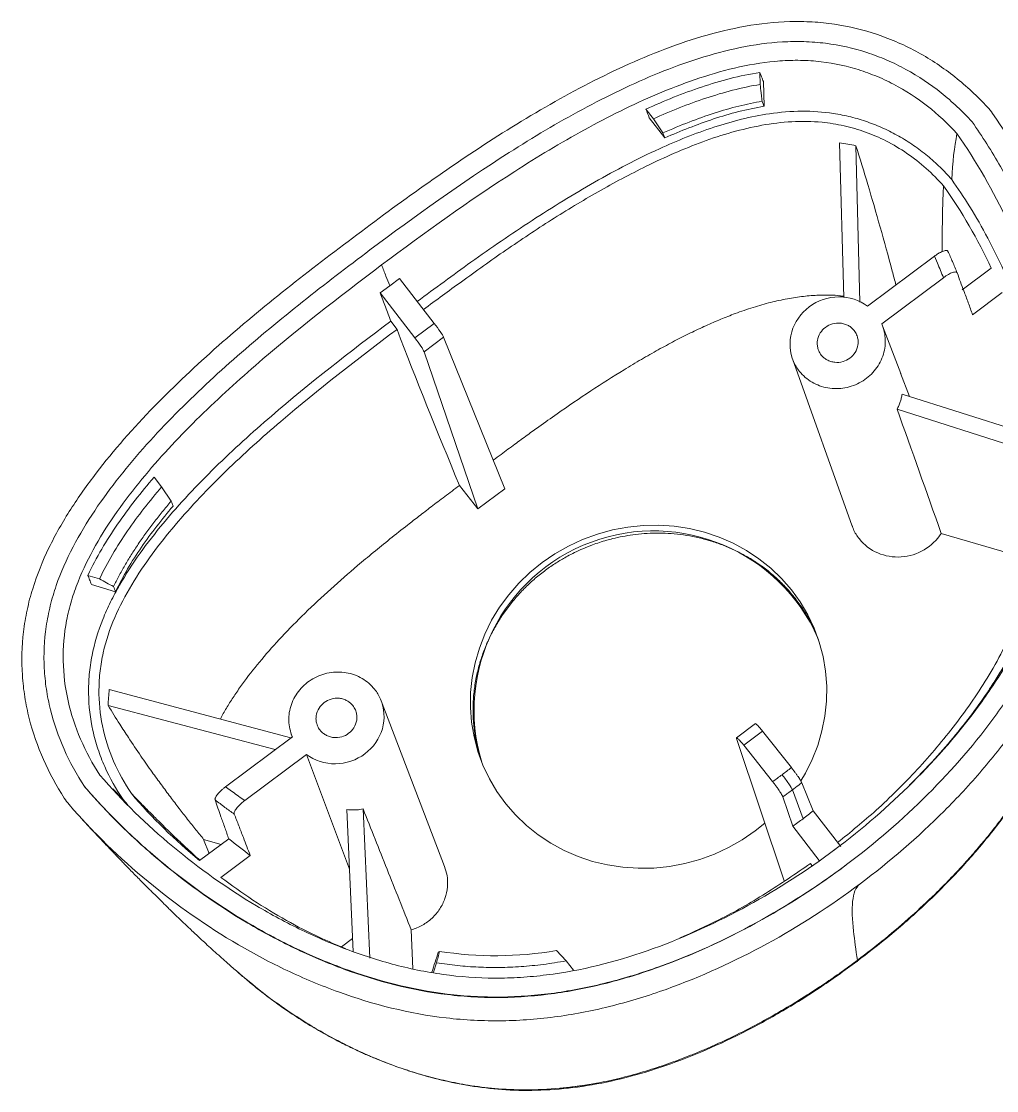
# Model space of a CAD drawing. Header units: inches. Extents: x 1631 to 3663, y 1126 to 1454.
# Drawn here: x 3323.87 to 3357.06, y 1217.36 to 1253.77 of the extents above; entities that cross this region are included whole.
import ezdxf

# ---------------------------------------------------------------- set-up
doc = ezdxf.new("R2010")
doc.units = ezdxf.units.IN
doc.header["$LTSCALE"] = 15

msp = doc.modelspace()

# ---------------------------------------------------------------- linework, layer by layer
at = {"color": 7, "linetype": 'Continuous', "lineweight": 15}
for p, q in [((3348.999, 1252.026), (3349.011, 1251.619)), ((3345.124, 1250.78), (3345.38, 1250.449)), ((3345.768, 1249.797), (3345.238, 1250.481)), ((3345.703, 1249.967), (3345.38, 1250.449)), ((3351.855, 1244.361), (3351.714, 1249.631)), ((3352.273, 1249.534), (3352.406, 1244.206)), ((3352.67, 1244.07), (3354.942, 1245.77)), ((3355.045, 1245.535), (3354.942, 1245.77)), ((3355.886, 1244.622), (3356.878, 1245.365)), ((3336.733, 1245.01), (3336.405, 1244.766)), ((3336.733, 1245.01), (3337.918, 1243.484)), ((3355.248, 1245.038), (3353.149, 1243.467)), ((3336.405, 1244.766), (3336.078, 1244.521)), ((3337.261, 1242.992), (3336.078, 1244.521)), ((3357.246, 1244.531), (3356.244, 1243.78)), ((3336.439, 1243.557), (3336.653, 1243.281)), ((3337.918, 1243.484), (3337.261, 1242.992)), ((3353.798, 1241.773), (3353.174, 1243.406)), ((3337.572, 1242.516), (3338.237, 1243.014)), ((3338.237, 1243.014), (3340.323, 1237.857)), ((3339.407, 1237.171), (3337.572, 1242.516)), ((3350.114, 1242.275), (3352.143, 1236.586)), ((3354.092, 1240.999), (3353.789, 1241.792)), ((3353.843, 1241.078), (3358.537, 1239.588)), ((3358.591, 1238.993), (3353.673, 1240.563)), ((3328.383, 1238.247), (3328.64, 1237.916)), ((3328.64, 1237.916), (3328.962, 1237.434)), ((3338.776, 1237.966), (3339.407, 1237.171)), ((3339.407, 1237.171), (3340.323, 1237.857)), ((3355.174, 1236.336), (3357.951, 1235.524)), ((3326.132, 1234.906), (3326.528, 1234.787)), ((3333.041, 1229.374), (3326.859, 1231.023)), ((3326.821, 1230.479), (3332.506, 1228.973)), ((3338.272, 1224.992), (3336.114, 1230.634)), ((3348.852, 1229.857), (3348.205, 1229.373)), ((3330.82, 1227.711), (3333.091, 1229.411)), ((3333.054, 1229.504), (3333.088, 1229.409)), ((3348.208, 1229.348), (3349.832, 1224.502)), ((3348.456, 1229.12), (3349.094, 1229.597)), ((3349.094, 1229.597), (3350.074, 1228.361)), ((3349.436, 1227.884), (3348.456, 1229.12)), ((3333.569, 1228.808), (3331.47, 1227.237)), ((3333.569, 1228.808), (3335.036, 1224.904)), ((3350.427, 1227.847), (3350.812, 1226.887)), ((3326.981, 1227.636), (3327.326, 1227.274)), ((3330.82, 1227.711), (3331.055, 1227.535)), ((3350.108, 1227.602), (3350.47, 1226.621)), ((3326.466, 1227.21), (3326.535, 1227.135)), ((3327.489, 1227.094), (3327.326, 1227.274)), ((3350.121, 1226.365), (3349.783, 1227.364)), ((3335.161, 1222.087), (3334.945, 1226.93)), ((3335.497, 1226.955), (3335.731, 1221.878)), ((3350.813, 1226.884), (3350.812, 1226.887)), ((3350.813, 1226.884), (3351.754, 1225.673)), ((3351.022, 1225.201), (3350.121, 1226.365)), ((3329.935, 1225.194), (3330.927, 1225.936)), ((3330.263, 1225.44), (3330.071, 1225.916)), ((3330.667, 1225.742), (3330.071, 1225.916)), ((3331.657, 1225.374), (3330.655, 1224.623)), ((3351.602, 1225.61), (3351.532, 1225.555)), ((3350.721, 1225.094), (3350.772, 1225.028)), ((3351.94, 1225.048), (3351.929, 1225.04)), ((3337.186, 1221.508), (3337.138, 1222.833)), ((3334.759, 1222.26), (3335.14, 1222.545)), ((3342.085, 1222.13), (3342.406, 1221.782)), ((3338, 1221.714), (3337.899, 1221.392)), ((3342.655, 1221.461), (3342.406, 1221.782))]:
    msp.add_line(p, q, dxfattribs=at)
at = {"color": 8, "linetype": 'Continuous', "lineweight": 15}
msp.add_line((3351.929, 1225.04), (3351.926, 1225.038), dxfattribs=at)
at = {"color": 7, "linetype": 'Continuous', "lineweight": 15, "flags": 128}
for points in [[(3349.121, 1251.72), (3349.134, 1251.297), (3349.147, 1250.875)], [(3341.588, 1235.342), (3342.026, 1235.642), (3342.488, 1235.905), (3342.97, 1236.128), (3343.47, 1236.311), (3343.983, 1236.452), (3344.505, 1236.55), (3345.033, 1236.604), (3345.562, 1236.613), (3346.088, 1236.578), (3346.608, 1236.498), (3347.117, 1236.375), (3347.612, 1236.21), (3348.088, 1236.003), (3348.543, 1235.756), (3348.972, 1235.472), (3349.373, 1235.151), (3349.742, 1234.797), (3350.076, 1234.413), (3350.374, 1234.001), (3350.632, 1233.564), (3350.849, 1233.106), (3351.023, 1232.631), (3351.153, 1232.141), (3351.237, 1231.641), (3351.276, 1231.134), (3351.269, 1230.624), (3351.216, 1230.116), (3351.116, 1229.612), (3350.972, 1229.118), (3350.785, 1228.636), (3350.554, 1228.17), (3350.401, 1227.906)], [(3349.172, 1226.471), (3348.839, 1226.203), (3348.401, 1225.903), (3347.939, 1225.641), (3347.457, 1225.417), (3346.957, 1225.234), (3346.444, 1225.093), (3345.922, 1224.995), (3345.394, 1224.942), (3344.865, 1224.932), (3344.339, 1224.967), (3343.819, 1225.047), (3343.31, 1225.17), (3342.815, 1225.335), (3342.339, 1225.542), (3341.884, 1225.789), (3341.455, 1226.073), (3341.054, 1226.394), (3340.685, 1226.748), (3340.351, 1227.132), (3340.053, 1227.544), (3339.795, 1227.981), (3339.578, 1228.439), (3339.404, 1228.914), (3339.274, 1229.404), (3339.19, 1229.904), (3339.151, 1230.411), (3339.158, 1230.921), (3339.211, 1231.429), (3339.311, 1231.933), (3339.455, 1232.427), (3339.642, 1232.909), (3339.873, 1233.375), (3340.144, 1233.821), (3340.453, 1234.244), (3340.799, 1234.64), (3341.178, 1235.007), (3341.588, 1235.342), (3341.588, 1235.342)], [(3327.073, 1234.349), (3326.662, 1234.473), (3326.251, 1234.598)]]:
    msp.add_lwpolyline(points, dxfattribs=at)
at = {"color": 8, "linetype": 'Continuous', "lineweight": 15}
msp.add_arc((3345.385, 1230.309), 6.11, 23.7627, 196.792, dxfattribs=at)
at = {"color": 7, "linetype": 'Continuous', "lineweight": 15}
msp.add_arc((3341.577, 1241.617), 18.156, 232.2401, 233.5781, dxfattribs=at)
for centre, major_axis, ratio, start_param, end_param in [((3337.94, 1243.388), (-0.301, 0.399), 0.083043, 3.443228, 4.893597), ((3337.275, 1242.89), (-0.299, 0.401), 0.099656, 3.443699, 4.894067)]:
    msp.add_ellipse(centre, major_axis=major_axis, ratio=ratio, start_param=start_param, end_param=end_param, dxfattribs=at)
for points, knots in [([(3335.287, 1246.504), (3336.901, 1247.712), (3338.536, 1248.89), (3341.098, 1250.504), (3341.969, 1251.017), (3343.747, 1251.958), (3344.655, 1252.388), (3346.064, 1252.936), (3346.541, 1253.102), (3347.516, 1253.39), (3348.012, 1253.512), (3349.009, 1253.689), (3349.512, 1253.745), (3350.275, 1253.765), (3350.532, 1253.761), (3351.039, 1253.732), (3351.793, 1253.654), (3352.525, 1253.478), (3353.242, 1253.236), (3353.48, 1253.143), (3353.944, 1252.938), (3354.17, 1252.826), (3354.83, 1252.463), (3355.247, 1252.185), (3356.037, 1251.56), (3356.408, 1251.215), (3356.75, 1250.845)], [0, 0, 0, 0, 0.25, 0.25, 0.375, 0.375, 0.5, 0.5, 0.5625, 0.5625, 0.625, 0.625, 0.6875, 0.6875, 0.71875, 0.71875, 0.75, 0.8125, 0.8125, 0.84375, 0.84375, 0.875, 0.875, 0.9375, 0.9375, 1, 1, 1, 1]), ([(3335.732, 1245.983), (3337.276, 1247.138), (3338.842, 1248.266), (3341.284, 1249.818), (3342.116, 1250.313), (3343.815, 1251.229), (3344.68, 1251.649), (3346.461, 1252.372), (3347.375, 1252.677), (3348.813, 1252.971), (3349.293, 1253.039), (3350.018, 1253.08), (3350.26, 1253.084), (3350.745, 1253.068), (3350.99, 1253.05), (3351.717, 1252.959), (3352.187, 1252.853), (3352.873, 1252.63), (3353.098, 1252.545), (3353.541, 1252.354), (3353.76, 1252.247), (3354.399, 1251.899), (3354.798, 1251.631), (3355.548, 1251.033), (3355.901, 1250.701), (3356.226, 1250.344)], [0, 0, 0, 0, 0.25, 0.25, 0.375, 0.375, 0.5, 0.5, 0.625, 0.625, 0.6875, 0.6875, 0.71875, 0.71875, 0.75, 0.75, 0.8125, 0.8125, 0.84375, 0.84375, 0.875, 0.875, 0.9375, 0.9375, 1, 1, 1, 1]), ([(3355.71, 1249.945), (3355.085, 1250.626), (3354.372, 1251.194), (3353.347, 1251.732), (3353.134, 1251.831), (3352.705, 1252.006), (3352.488, 1252.083), (3351.827, 1252.28), (3351.374, 1252.368), (3350.676, 1252.431), (3350.441, 1252.441), (3349.975, 1252.438), (3349.743, 1252.426), (3349.051, 1252.361), (3348.594, 1252.281), (3347.685, 1252.068), (3347.237, 1251.935), (3346.361, 1251.636), (3345.931, 1251.469), (3344.661, 1250.93), (3343.839, 1250.519), (3342.225, 1249.632), (3341.434, 1249.154), (3339.101, 1247.658), (3337.605, 1246.579), (3336.128, 1245.473)], [0, 0, 0, 0, 0.125, 0.125, 0.15625, 0.15625, 0.1875, 0.1875, 0.25, 0.25, 0.28125, 0.28125, 0.3125, 0.3125, 0.375, 0.375, 0.4375, 0.4375, 0.5, 0.5, 0.625, 0.625, 0.75, 0.75, 1, 1, 1, 1]), ([(3348.999, 1252.026), (3348.32, 1251.919), (3347.663, 1251.745), (3346.376, 1251.317), (3345.745, 1251.062), (3345.124, 1250.78)], [0, 0, 0, 0, 0.5, 0.5, 1, 1, 1, 1]), ([(3349.121, 1251.72), (3349.1, 1251.771), (3349.08, 1251.823), (3349.059, 1251.874), (3349.039, 1251.925), (3349.019, 1251.976), (3348.999, 1252.026)], [0, 0, 0, 0, 0.000504872, 0.000504872, 0.000504872, 0.001009694, 0.001009694, 0.001009694, 0.001009694]), ([(3349.011, 1251.619), (3348.381, 1251.517), (3347.763, 1251.351), (3346.554, 1250.949), (3345.961, 1250.711), (3345.38, 1250.449)], [0, 0, 0, 0, 0.5, 0.5, 1, 1, 1, 1]), ([(3349.077, 1251.048), (3349.072, 1251.096), (3349.066, 1251.144), (3349.06, 1251.192), (3349.055, 1251.24), (3349.049, 1251.288), (3349.044, 1251.337), (3349.033, 1251.431), (3349.022, 1251.525), (3349.011, 1251.619)], [0, 0, 0, 0, 0.0001676273, 0.0001676273, 0.0001676273, 0.0003352547, 0.0003352547, 0.0003352547, 0.0006626146, 0.0006626146, 0.0006626146, 0.0006626146]), ([(3349.077, 1251.048), (3348.561, 1250.962), (3348.016, 1250.825), (3346.887, 1250.46), (3346.304, 1250.234), (3345.703, 1249.967)], [0, 0, 0, 0, 0.5, 0.5, 1, 1, 1, 1]), ([(3349.147, 1250.875), (3348.561, 1250.78), (3347.987, 1250.628), (3346.861, 1250.257), (3346.31, 1250.038), (3345.768, 1249.797)], [0, 0, 0, 0, 0.5, 0.5, 1, 1, 1, 1]), ([(3349.147, 1250.875), (3349.135, 1250.904), (3349.124, 1250.933), (3349.112, 1250.962), (3349.1, 1250.99), (3349.089, 1251.019), (3349.077, 1251.048)], [0, 0, 0, 0, 0.0002834759, 0.0002834759, 0.0002834759, 0.0005669543, 0.0005669543, 0.0005669543, 0.0005669543]), ([(3355.53, 1248.388), (3355.4, 1248.529), (3355.14, 1248.81), (3354.705, 1249.196), (3354.236, 1249.552), (3353.737, 1249.864), (3353.213, 1250.132), (3352.668, 1250.35), (3352.097, 1250.521), (3351.353, 1250.671), (3350.421, 1250.737), (3349.37, 1250.648), (3348.37, 1250.445), (3347.426, 1250.169), (3346.494, 1249.828), (3345.503, 1249.402), (3344.461, 1248.892), (3343.004, 1248.097), (3341.23, 1246.999), (3339.229, 1245.626), (3337.948, 1244.677), (3337.34, 1244.228)], [0, 0, 0, 0, 0.028146, 0.056462, 0.085351, 0.114457, 0.142611, 0.171355, 0.2001, 0.229465, 0.281677, 0.335204, 0.382222, 0.429624, 0.477841, 0.526221, 0.586368, 0.646523, 0.76758, 0.889869, 1, 1, 1, 1]), ([(3355.252, 1248.172), (3355.061, 1248.373), (3354.679, 1248.774), (3354.018, 1249.285), (3353.324, 1249.702), (3352.601, 1250.011), (3351.871, 1250.223), (3351.031, 1250.36), (3350.088, 1250.374), (3349.06, 1250.245), (3348.047, 1250.003), (3347.051, 1249.676), (3346.081, 1249.282), (3344.887, 1248.724), (3343.487, 1247.978), (3341.898, 1247.016), (3340.353, 1245.986), (3338.908, 1244.959), (3337.982, 1244.272), (3337.553, 1243.954)], [0, 0, 0, 0, 0.041832, 0.083806, 0.125591, 0.163429, 0.201416, 0.239256, 0.290351, 0.341511, 0.393421, 0.44549, 0.497672, 0.549738, 0.642149, 0.734657, 0.827321, 0.920049, 1, 1, 1, 1]), ([(3356.919, 1250.635), (3357.635, 1249.605), (3358.246, 1248.527), (3359.293, 1246.293), (3359.728, 1245.136), (3360.233, 1243.335), (3360.376, 1242.727), (3360.602, 1241.51), (3360.772, 1240.285), (3360.817, 1239.046), (3360.794, 1238.111), (3360.778, 1237.797), (3360.724, 1237.174), (3360.687, 1236.865), (3360.546, 1235.945), (3360.411, 1235.341), (3360.061, 1234.149), (3359.847, 1233.561), (3359.088, 1231.831), (3358.451, 1230.76), (3357.357, 1229.241), (3356.969, 1228.749), (3356.15, 1227.792), (3355.72, 1227.328), (3354.384, 1225.991), (3353.431, 1225.166), (3352.416, 1224.406)], [0, 0, 0, 0, 0.125, 0.125, 0.25, 0.25, 0.3125, 0.3125, 0.375, 0.4375, 0.4375, 0.46875, 0.46875, 0.5, 0.5, 0.5625, 0.5625, 0.625, 0.625, 0.75, 0.75, 0.8125, 0.8125, 0.875, 0.875, 1, 1, 1, 1]), ([(3356.226, 1250.344), (3356.573, 1249.849), (3356.895, 1249.341), (3357.496, 1248.298), (3357.775, 1247.764), (3358.545, 1246.132), (3358.968, 1245.017), (3359.458, 1243.3), (3359.597, 1242.72), (3359.823, 1241.544), (3359.909, 1240.945), (3360.074, 1239.154), (3360.062, 1237.962), (3359.841, 1236.473), (3359.786, 1236.174), (3359.656, 1235.584), (3359.581, 1235.293), (3359.328, 1234.429), (3359.122, 1233.867), (3358.639, 1232.77), (3358.363, 1232.234), (3357.75, 1231.185), (3357.416, 1230.678), (3356.355, 1229.212), (3355.567, 1228.302), (3353.857, 1226.592), (3352.931, 1225.79), (3351.953, 1225.057)], [0, 0, 0, 0, 0.0625, 0.0625, 0.125, 0.125, 0.25, 0.25, 0.3125, 0.3125, 0.375, 0.375, 0.5, 0.5, 0.53125, 0.53125, 0.5625, 0.5625, 0.625, 0.625, 0.6875, 0.6875, 0.75, 0.75, 0.875, 0.875, 1, 1, 1, 1]), ([(3345.703, 1249.967), (3345.71, 1249.949), (3345.716, 1249.931), (3345.723, 1249.914), (3345.731, 1249.894), (3345.738, 1249.875), (3345.746, 1249.856), (3345.753, 1249.836), (3345.761, 1249.817), (3345.768, 1249.797)], [0, 0, 0, 0, 0.0001771035, 0.0001771035, 0.0001771035, 0.0003723858, 0.0003723858, 0.0003723858, 0.0005676685, 0.0005676685, 0.0005676685, 0.0005676685]), ([(3351.554, 1225.571), (3352.499, 1226.278), (3353.382, 1227.044), (3355.031, 1228.686), (3355.797, 1229.562), (3356.833, 1230.983), (3357.158, 1231.473), (3357.749, 1232.475), (3358.017, 1232.99), (3358.489, 1234.049), (3358.692, 1234.594), (3359.024, 1235.718), (3359.149, 1236.284), (3359.32, 1237.422), (3359.365, 1237.995), (3359.387, 1239.148), (3359.363, 1239.73), (3359.202, 1241.463), (3358.98, 1242.589), (3358.508, 1244.246), (3358.327, 1244.792), (3357.919, 1245.874), (3357.691, 1246.41), (3356.95, 1247.982), (3356.377, 1248.989), (3355.71, 1249.945)], [0, 0, 0, 0, 0.125, 0.125, 0.25, 0.25, 0.3125, 0.3125, 0.375, 0.375, 0.4375, 0.4375, 0.5, 0.5, 0.5625, 0.5625, 0.625, 0.625, 0.75, 0.75, 0.8125, 0.8125, 0.875, 0.875, 1, 1, 1, 1]), ([(3353.633, 1244.79), (3353.591, 1244.949), (3353.411, 1245.632), (3353.093, 1246.774), (3352.681, 1248.21), (3352.407, 1249.097), (3352.273, 1249.534)], [0, 0, 0, 0, 0.091561, 0.393565, 0.70171, 1, 1, 1, 1]), ([(3358.953, 1237.283), (3358.965, 1237.594), (3358.993, 1238.289), (3358.917, 1239.489), (3358.726, 1240.875), (3358.382, 1242.371), (3357.91, 1243.85), (3357.361, 1245.194), (3356.768, 1246.395), (3356.181, 1247.431), (3355.74, 1248.079), (3355.53, 1248.388)], [0, 0, 0, 0, 0.078877, 0.176506, 0.304708, 0.433872, 0.565763, 0.698482, 0.801735, 0.905378, 1, 1, 1, 1]), ([(3355.252, 1248.172), (3355.25, 1248.123), (3355.243, 1248.007), (3355.234, 1247.804), (3355.225, 1247.544), (3355.217, 1247.225), (3355.212, 1246.884), (3355.21, 1246.556), (3355.21, 1246.275), (3355.21, 1246.071), (3355.21, 1245.96), (3355.21, 1245.929)], [0, 0, 0, 0, 0.07131, 0.167063, 0.287249, 0.431856, 0.600859, 0.740252, 0.859974, 0.961145, 1, 1, 1, 1]), ([(3325.328, 1227.321), (3324.785, 1228.166), (3324.38, 1229.067), (3324.074, 1230.273), (3324.023, 1230.52), (3323.945, 1231.012), (3323.917, 1231.259), (3323.867, 1231.998), (3323.88, 1232.491), (3323.969, 1233.232), (3324.01, 1233.48), (3324.115, 1233.971), (3324.178, 1234.213), (3324.398, 1234.928), (3324.586, 1235.391), (3325.026, 1236.294), (3325.277, 1236.733), (3325.815, 1237.577), (3326.104, 1237.984), (3327.014, 1239.175), (3327.681, 1239.926), (3329.086, 1241.373), (3329.82, 1242.061), (3332.082, 1244.057), (3333.672, 1245.295), (3335.287, 1246.504)], [0, 0, 0, 0, 0.125, 0.125, 0.15625, 0.15625, 0.1875, 0.1875, 0.25, 0.25, 0.28125, 0.28125, 0.3125, 0.3125, 0.375, 0.375, 0.4375, 0.4375, 0.5, 0.5, 0.625, 0.625, 0.75, 0.75, 1, 1, 1, 1]), ([(3335.732, 1245.983), (3334.188, 1244.827), (3332.666, 1243.643), (3330.496, 1241.741), (3329.789, 1241.084), (3328.439, 1239.718), (3327.797, 1239.009), (3326.616, 1237.514), (3326.073, 1236.729), (3325.403, 1235.445), (3325.208, 1235.008), (3324.976, 1234.332), (3324.908, 1234.104), (3324.794, 1233.64), (3324.748, 1233.403), (3324.644, 1232.69), (3324.622, 1232.216), (3324.659, 1231.508), (3324.682, 1231.272), (3324.752, 1230.801), (3324.799, 1230.565), (3324.971, 1229.868), (3325.128, 1229.419), (3325.515, 1228.549), (3325.747, 1228.126), (3326.011, 1227.723)], [0, 0, 0, 0, 0.25, 0.25, 0.375, 0.375, 0.5, 0.5, 0.625, 0.625, 0.6875, 0.6875, 0.71875, 0.71875, 0.75, 0.75, 0.8125, 0.8125, 0.84375, 0.84375, 0.875, 0.875, 0.9375, 0.9375, 1, 1, 1, 1]), ([(3354.942, 1245.77), (3354.96, 1245.784), (3354.997, 1245.811), (3355.053, 1245.848), (3355.116, 1245.886), (3355.184, 1245.921), (3355.252, 1245.95), (3355.31, 1245.966), (3355.356, 1245.969), (3355.389, 1245.961), (3355.399, 1245.945), (3355.403, 1245.937)], [0, 0, 0, 0, 0.0872914, 0.1742589, 0.2624289, 0.3866634, 0.5121325, 0.6340658, 0.7607618, 0.8795136, 1, 1, 1, 1]), ([(3336.128, 1245.473), (3334.657, 1244.372), (3333.209, 1243.248), (3331.141, 1241.454), (3330.469, 1240.838), (3329.174, 1239.554), (3328.552, 1238.887), (3327.678, 1237.823), (3327.395, 1237.457), (3326.863, 1236.702), (3326.615, 1236.317), (3326.165, 1235.523), (3325.964, 1235.115), (3325.712, 1234.479), (3325.637, 1234.263), (3325.506, 1233.822), (3325.45, 1233.595), (3325.321, 1232.915), (3325.283, 1232.459), (3325.3, 1231.544), (3325.357, 1231.08), (3325.557, 1230.186), (3325.701, 1229.751), (3326.066, 1228.904), (3326.287, 1228.495), (3326.539, 1228.106)], [0, 0, 0, 0, 0.25, 0.25, 0.375, 0.375, 0.5, 0.5, 0.5625, 0.5625, 0.625, 0.625, 0.6875, 0.6875, 0.71875, 0.71875, 0.75, 0.75, 0.8125, 0.8125, 0.875, 0.875, 0.9375, 0.9375, 1, 1, 1, 1]), ([(3336.405, 1244.766), (3336.361, 1244.876), (3336.267, 1245.115), (3336.176, 1245.348), (3336.128, 1245.473)], [0.7096615, 0.7096615, 0.7096615, 0.7096615, 0.75, 0.79794062, 0.79794062, 0.79794062, 0.79794062]), ([(3355.718, 1245.201), (3355.715, 1245.207), (3355.709, 1245.218), (3355.692, 1245.229), (3355.665, 1245.235), (3355.623, 1245.234), (3355.564, 1245.218), (3355.495, 1245.191), (3355.417, 1245.151), (3355.334, 1245.1), (3355.277, 1245.059), (3355.248, 1245.038)], [0, 0, 0, 0, 0.0783838, 0.1565344, 0.2358024, 0.3592885, 0.4846496, 0.6077361, 0.7344928, 0.866278, 1, 1, 1, 1]), ([(3356.244, 1243.78), (3356.219, 1243.848), (3356.168, 1243.983), (3356.071, 1244.256), (3355.954, 1244.557), (3355.829, 1244.895), (3355.755, 1245.099), (3355.718, 1245.201)], [0, 0, 0, 0, 0.142867, 0.285734, 0.571438, 0.785714, 1, 1, 1, 1]), ([(3336.439, 1243.557), (3336.378, 1243.72), (3336.316, 1243.881), (3336.256, 1244.042), (3336.196, 1244.203), (3336.137, 1244.362), (3336.078, 1244.521)], [0, 0, 0, 0, 0.001517109, 0.001517109, 0.001517109, 0.003034264, 0.003034264, 0.003034264, 0.003034264]), ([(3339.93, 1238.829), (3340.018, 1238.894), (3340.261, 1239.075), (3340.646, 1239.36), (3341.075, 1239.673), (3341.554, 1240.019), (3342.27, 1240.526), (3343.23, 1241.181), (3344.191, 1241.795), (3344.961, 1242.256), (3345.534, 1242.583), (3346.091, 1242.883), (3346.631, 1243.157), (3347.155, 1243.403), (3347.661, 1243.624), (3348.197, 1243.835), (3348.762, 1244.031), (3349.355, 1244.201), (3349.926, 1244.327), (3350.475, 1244.411), (3351.081, 1244.452), (3351.542, 1244.457), (3351.819, 1244.413), (3351.854, 1244.407)], [0, 0, 0, 0, 0.0246528, 0.06776, 0.1072309, 0.1434013, 0.1999564, 0.3033644, 0.4033393, 0.4545438, 0.503647, 0.5506764, 0.5956633, 0.6386438, 0.6796589, 0.7187559, 0.7670436, 0.8127989, 0.8561905, 0.8974156, 0.9367045, 0.9920525, 1, 1, 1, 1]), ([(3350.15, 1242.183), (3350.014, 1242.497), (3349.991, 1242.858), (3350.181, 1243.527), (3350.394, 1243.832), (3350.967, 1244.261), (3351.325, 1244.383), (3352.039, 1244.391), (3352.393, 1244.278), (3352.67, 1244.07)], [0, 0, 0, 0, 0.25, 0.25, 0.5, 0.5, 0.75, 0.75, 1, 1, 1, 1]), ([(3327.326, 1227.274), (3327.084, 1227.633), (3326.875, 1228.008), (3326.617, 1228.594), (3326.54, 1228.793), (3326.406, 1229.201), (3326.348, 1229.41), (3326.208, 1230.04), (3326.16, 1230.463), (3326.152, 1231.103), (3326.16, 1231.317), (3326.199, 1231.747), (3326.23, 1231.962), (3326.354, 1232.595), (3326.479, 1233.005), (3326.719, 1233.607), (3326.809, 1233.806), (3326.999, 1234.194), (3327.101, 1234.385), (3327.636, 1235.319), (3328.145, 1236.014), (3328.976, 1237.014), (3329.265, 1237.34), (3329.855, 1237.973), (3330.157, 1238.282), (3331.082, 1239.189), (3331.721, 1239.768), (3333.684, 1241.457), (3335.053, 1242.516), (3336.439, 1243.557)], [0, 0, 0, 0, 0.0625, 0.0625, 0.09375, 0.09375, 0.125, 0.125, 0.1875, 0.1875, 0.21875, 0.21875, 0.25, 0.25, 0.3125, 0.3125, 0.34375, 0.34375, 0.375, 0.375, 0.5, 0.5, 0.5625, 0.5625, 0.625, 0.625, 0.75, 0.75, 1, 1, 1, 1]), ([(3353.149, 1243.467), (3353.224, 1243.295), (3353.265, 1243.109), (3353.277, 1242.734), (3353.247, 1242.544), (3353.119, 1242.184), (3353.022, 1242.014), (3352.772, 1241.717), (3352.62, 1241.59), (3352.28, 1241.393), (3352.092, 1241.325), (3351.706, 1241.255), (3351.507, 1241.254), (3351.125, 1241.319), (3350.941, 1241.386), (3350.612, 1241.578), (3350.466, 1241.704), (3350.349, 1241.851)], [0, 0, 0, 0, 0.125, 0.125, 0.25, 0.25, 0.375, 0.375, 0.5, 0.5, 0.625, 0.625, 0.75, 0.75, 0.875, 0.875, 1, 1, 1, 1]), ([(3351.092, 1242.407), (3351.075, 1242.43), (3351.042, 1242.475), (3351.004, 1242.55), (3350.97, 1242.645), (3350.95, 1242.763), (3350.958, 1242.946), (3351.038, 1243.162), (3351.224, 1243.362), (3351.47, 1243.485), (3351.705, 1243.505), (3351.889, 1243.467), (3352.014, 1243.412), (3352.124, 1243.337), (3352.18, 1243.274), (3352.208, 1243.243)], [0, 0, 0, 0, 0.040182, 0.080097, 0.120386, 0.185416, 0.25069, 0.380302, 0.500047, 0.619793, 0.749404, 0.814434, 0.879709, 0.939795, 1, 1, 1, 1]), ([(3336.653, 1243.281), (3335.304, 1242.268), (3333.971, 1241.239), (3332.057, 1239.6), (3331.433, 1239.038), (3330.228, 1237.868), (3329.645, 1237.258), (3328.554, 1235.97), (3328.05, 1235.3), (3327.407, 1234.224), (3327.211, 1233.854), (3326.878, 1233.078), (3326.744, 1232.677), (3326.607, 1232.066), (3326.572, 1231.86), (3326.523, 1231.443), (3326.51, 1231.231), (3326.504, 1230.602), (3326.544, 1230.188), (3326.713, 1229.371), (3326.842, 1228.966), (3327.174, 1228.197), (3327.376, 1227.83), (3327.612, 1227.479)], [0, 0, 0, 0, 0.25, 0.25, 0.375, 0.375, 0.5, 0.5, 0.625, 0.625, 0.6875, 0.6875, 0.75, 0.75, 0.78125, 0.78125, 0.8125, 0.8125, 0.875, 0.875, 0.9375, 0.9375, 1, 1, 1, 1]), ([(3352.208, 1243.243), (3352.224, 1243.22), (3352.257, 1243.175), (3352.295, 1243.1), (3352.329, 1243.005), (3352.35, 1242.887), (3352.341, 1242.704), (3352.261, 1242.488), (3352.076, 1242.288), (3351.829, 1242.165), (3351.594, 1242.145), (3351.41, 1242.183), (3351.285, 1242.238), (3351.176, 1242.312), (3351.12, 1242.376), (3351.092, 1242.407)], [0, 0, 0, 0, 0.040182, 0.080097, 0.120386, 0.185416, 0.25069, 0.380302, 0.500047, 0.619793, 0.749404, 0.814434, 0.879709, 0.939795, 1, 1, 1, 1]), ([(3353.673, 1240.563), (3353.693, 1240.602), (3353.733, 1240.682), (3353.78, 1240.809), (3353.819, 1240.941), (3353.835, 1241.032), (3353.843, 1241.078)], [0, 0, 0, 0, 0.242529, 0.490028, 0.742514, 1, 1, 1, 1]), ([(3326.132, 1234.906), (3326.417, 1235.521), (3326.762, 1236.097), (3327.524, 1237.203), (3327.942, 1237.733), (3328.383, 1238.247)], [0, 0, 0, 0, 0.5, 0.5, 1, 1, 1, 1]), ([(3326.528, 1234.787), (3326.796, 1235.357), (3327.121, 1235.897), (3327.838, 1236.937), (3328.229, 1237.435), (3328.64, 1237.916)], [0, 0, 0, 0, 0.5, 0.5, 1, 1, 1, 1]), ([(3330.641, 1230.015), (3330.673, 1230.077), (3330.771, 1230.264), (3330.957, 1230.57), (3331.197, 1230.939), (3331.552, 1231.438), (3332.056, 1232.072), (3332.743, 1232.84), (3333.528, 1233.637), (3334.392, 1234.445), (3335.176, 1235.129), (3335.852, 1235.693), (3336.419, 1236.153), (3336.938, 1236.563), (3337.407, 1236.927), (3337.828, 1237.25), (3338.288, 1237.599), (3338.609, 1237.84), (3338.776, 1237.966)], [0, 0, 0, 0, 0.018686, 0.05597, 0.094717, 0.134993, 0.217635, 0.307611, 0.405193, 0.510591, 0.616767, 0.677033, 0.740516, 0.807228, 0.849487, 0.895373, 0.945544, 1, 1, 1, 1]), ([(3328.962, 1237.434), (3328.862, 1237.313), (3328.663, 1237.074), (3328.377, 1236.71), (3328.104, 1236.344), (3327.847, 1235.977), (3327.607, 1235.611), (3327.386, 1235.247), (3327.184, 1234.886), (3327.064, 1234.643), (3327.005, 1234.523)], [0, 0, 0, 0, 0.133317, 0.264988, 0.394676, 0.522045, 0.64673, 0.768258, 0.88613, 1, 1, 1, 1]), ([(3327.073, 1234.349), (3327.322, 1234.879), (3327.624, 1235.382), (3328.286, 1236.351), (3328.648, 1236.815), (3329.028, 1237.264)], [0, 0, 0, 0, 0.5, 0.5, 1, 1, 1, 1]), ([(3328.962, 1237.434), (3328.969, 1237.416), (3328.976, 1237.398), (3328.983, 1237.381), (3328.99, 1237.362), (3328.998, 1237.342), (3329.005, 1237.323), (3329.013, 1237.303), (3329.02, 1237.284), (3329.028, 1237.264)], [0, 0, 0, 0, 0.0001770838, 0.0001770838, 0.0001770838, 0.000372387, 0.000372387, 0.000372387, 0.0005676904, 0.0005676904, 0.0005676904, 0.0005676904]), ([(3352.152, 1236.589), (3352.162, 1236.552), (3352.206, 1236.388), (3352.309, 1236.25), (3352.388, 1236.144)], [0, 0, 0, 0, 0.226032, 1, 1, 1, 1]), ([(3339.51, 1228.634), (3339.477, 1228.735), (3339.395, 1228.988), (3339.309, 1229.407), (3339.248, 1229.888), (3339.232, 1230.378), (3339.258, 1230.874), (3339.328, 1231.354), (3339.434, 1231.813), (3339.572, 1232.248), (3339.743, 1232.672), (3339.948, 1233.082), (3340.184, 1233.477), (3340.449, 1233.853), (3340.742, 1234.208), (3341.059, 1234.539), (3341.397, 1234.844), (3341.748, 1235.118), (3342.099, 1235.355), (3342.416, 1235.54), (3342.705, 1235.69), (3342.989, 1235.821), (3343.352, 1235.966), (3343.691, 1236.077), (3344.034, 1236.168), (3344.331, 1236.233), (3344.689, 1236.291), (3345.069, 1236.33), (3345.469, 1236.346), (3345.881, 1236.337), (3346.302, 1236.299), (3346.727, 1236.231), (3347.152, 1236.132), (3347.573, 1236.002), (3347.986, 1235.839), (3348.389, 1235.645), (3348.778, 1235.419), (3349.15, 1235.163), (3349.502, 1234.876), (3349.832, 1234.56), (3350.136, 1234.217), (3350.412, 1233.847), (3350.657, 1233.453), (3350.855, 1233.074), (3350.954, 1232.819), (3350.996, 1232.71)], [0, 0, 0, 0, 0.017959, 0.044979, 0.072226, 0.099705, 0.127424, 0.155396, 0.180527, 0.205608, 0.230633, 0.255594, 0.280482, 0.305284, 0.329973, 0.354503, 0.378785, 0.402619, 0.425469, 0.446013, 0.460716, 0.477062, 0.495547, 0.522528, 0.533505, 0.551729, 0.570682, 0.591044, 0.612331, 0.634354, 0.656959, 0.680044, 0.703531, 0.727369, 0.751516, 0.775946, 0.800639, 0.825581, 0.850763, 0.87618, 0.901828, 0.927706, 0.953813, 0.980148, 1, 1, 1, 1]), ([(3352.388, 1236.144), (3352.551, 1235.938), (3352.769, 1235.773), (3353.262, 1235.562), (3353.537, 1235.516), (3354.083, 1235.553), (3354.353, 1235.637), (3354.826, 1235.915), (3355.029, 1236.109), (3355.174, 1236.336)], [0, 0, 0, 0, 0.25, 0.25, 0.5, 0.5, 0.75, 0.75, 1, 1, 1, 1]), ([(3326.251, 1234.598), (3326.231, 1234.65), (3326.211, 1234.701), (3326.191, 1234.753), (3326.171, 1234.804), (3326.151, 1234.855), (3326.132, 1234.906)], [0, 0, 0, 0, 0.000504887, 0.000504887, 0.000504887, 0.001009725, 0.001009725, 0.001009725, 0.001009725]), ([(3351.649, 1225.807), (3352.091, 1226.168), (3353.042, 1226.946), (3354.148, 1228.054), (3355.032, 1229.047), (3355.667, 1229.834), (3356.263, 1230.655), (3356.82, 1231.534), (3357.257, 1232.305), (3357.475, 1232.805), (3357.549, 1232.974)], [0, 0, 0, 0, 0.181755, 0.391815, 0.49938, 0.606938, 0.715654, 0.824358, 0.940849, 1, 1, 1, 1]), ([(3352.299, 1221.761), (3352.677, 1222.051), (3353.466, 1222.655), (3354.589, 1223.654), (3355.674, 1224.73), (3356.672, 1225.859), (3357.526, 1226.978), (3358.24, 1228.08), (3358.818, 1229.156), (3359.291, 1230.27), (3359.642, 1231.411), (3359.854, 1232.402), (3359.904, 1233.013), (3359.922, 1233.234)], [0, 0, 0, 0, 0.099818, 0.208356, 0.31531, 0.420914, 0.525448, 0.612041, 0.698339, 0.784019, 0.86882, 0.952574, 1, 1, 1, 1]), ([(3357.775, 1232.682), (3357.705, 1232.543), (3357.566, 1232.269), (3357.318, 1231.828), (3357.044, 1231.377), (3356.669, 1230.802), (3356.162, 1230.095), (3355.503, 1229.271), (3354.872, 1228.563), (3354.399, 1228.064), (3354.169, 1227.839), (3354.099, 1227.771)], [0, 0, 0, 0, 0.090983, 0.178966, 0.265757, 0.357127, 0.519649, 0.687514, 0.855482, 0.956105, 1, 1, 1, 1]), ([(3333.091, 1229.411), (3333.016, 1229.583), (3332.975, 1229.769), (3332.963, 1230.145), (3332.993, 1230.335), (3333.12, 1230.694), (3333.218, 1230.864), (3333.468, 1231.161), (3333.62, 1231.289), (3333.96, 1231.485), (3334.148, 1231.554), (3334.534, 1231.623), (3334.732, 1231.624), (3335.115, 1231.559), (3335.299, 1231.492), (3335.628, 1231.3), (3335.774, 1231.174), (3335.891, 1231.027)], [0, 0, 0, 0, 0.125, 0.125, 0.25, 0.25, 0.375, 0.375, 0.5, 0.5, 0.625, 0.625, 0.75, 0.75, 0.875, 0.875, 1, 1, 1, 1]), ([(3326.859, 1231.023), (3326.85, 1230.932), (3326.83, 1230.751), (3326.824, 1230.57), (3326.821, 1230.479)], [0, 0, 0, 0, 0.500243, 1, 1, 1, 1]), ([(3334.032, 1229.635), (3334.016, 1229.658), (3333.982, 1229.703), (3333.945, 1229.778), (3333.911, 1229.873), (3333.89, 1229.991), (3333.899, 1230.174), (3333.979, 1230.39), (3334.164, 1230.59), (3334.411, 1230.713), (3334.646, 1230.734), (3334.83, 1230.695), (3334.955, 1230.64), (3335.064, 1230.566), (3335.12, 1230.503), (3335.148, 1230.471)], [0, 0, 0, 0, 0.040182, 0.080097, 0.120386, 0.185416, 0.25069, 0.380302, 0.500047, 0.619793, 0.749404, 0.814434, 0.879709, 0.939795, 1, 1, 1, 1]), ([(3330.071, 1225.916), (3329.981, 1226.027), (3329.796, 1226.255), (3329.518, 1226.607), (3329.228, 1226.979), (3328.931, 1227.371), (3328.625, 1227.784), (3328.289, 1228.248), (3327.913, 1228.784), (3327.545, 1229.329), (3327.171, 1229.905), (3326.95, 1230.268), (3326.821, 1230.479)], [0, 0, 0, 0, 0.0704882, 0.1457333, 0.2257361, 0.3104917, 0.3999889, 0.4942081, 0.6140675, 0.7535676, 0.8568497, 1, 1, 1, 1]), ([(3336.09, 1230.695), (3336.226, 1230.381), (3336.249, 1230.02), (3336.059, 1229.351), (3335.846, 1229.046), (3335.273, 1228.617), (3334.915, 1228.495), (3334.201, 1228.487), (3333.847, 1228.6), (3333.569, 1228.808)], [0, 0, 0, 0, 0.25, 0.25, 0.5, 0.5, 0.75, 0.75, 1, 1, 1, 1]), ([(3335.148, 1230.471), (3335.165, 1230.448), (3335.198, 1230.403), (3335.236, 1230.328), (3335.27, 1230.233), (3335.29, 1230.115), (3335.282, 1229.932), (3335.202, 1229.717), (3335.016, 1229.516), (3334.77, 1229.393), (3334.535, 1229.373), (3334.351, 1229.411), (3334.226, 1229.467), (3334.116, 1229.541), (3334.06, 1229.604), (3334.032, 1229.635)], [0, 0, 0, 0, 0.040182, 0.080097, 0.120386, 0.185416, 0.25069, 0.380302, 0.500047, 0.619793, 0.749404, 0.814434, 0.879709, 0.939795, 1, 1, 1, 1]), ([(3348.854, 1229.85), (3348.854, 1229.852), (3348.852, 1229.865), (3348.896, 1229.827), (3348.979, 1229.738), (3349.055, 1229.644), (3349.094, 1229.597)], [0, 0, 0, 0, 0.0755525, 0.3839085, 0.6922581, 1, 1, 1, 1]), ([(3348.456, 1229.12), (3348.443, 1229.136), (3348.417, 1229.168), (3348.381, 1229.212), (3348.34, 1229.259), (3348.298, 1229.305), (3348.259, 1229.343), (3348.229, 1229.368), (3348.211, 1229.377), (3348.202, 1229.373), (3348.206, 1229.356), (3348.208, 1229.348)], [0, 0, 0, 0, 0.083016, 0.16584, 0.249893, 0.374076, 0.50007, 0.623181, 0.750253, 0.874307, 1, 1, 1, 1]), ([(3350.074, 1228.361), (3350.087, 1228.345), (3350.113, 1228.312), (3350.152, 1228.26), (3350.198, 1228.2), (3350.249, 1228.13), (3350.301, 1228.056), (3350.347, 1227.987), (3350.384, 1227.928), (3350.413, 1227.879), (3350.423, 1227.857), (3350.427, 1227.847)], [0, 0, 0, 0, 0.083071, 0.165947, 0.250044, 0.374289, 0.500354, 0.623588, 0.750615, 0.874483, 1, 1, 1, 1]), ([(3326.539, 1228.106), (3327.301, 1227.219), (3328.133, 1226.414), (3329.909, 1224.933), (3330.855, 1224.259), (3332.369, 1223.36), (3332.886, 1223.082), (3333.939, 1222.575), (3334.475, 1222.345), (3335.57, 1221.939), (3336.129, 1221.763), (3336.987, 1221.546), (3337.278, 1221.481), (3337.858, 1221.372), (3338.149, 1221.326), (3339.023, 1221.22), (3339.608, 1221.188), (3340.488, 1221.199), (3340.783, 1221.213), (3341.372, 1221.258), (3341.669, 1221.291), (3343.137, 1221.498), (3344.27, 1221.801), (3346.478, 1222.597), (3347.558, 1223.095), (3349.621, 1224.228), (3350.609, 1224.864), (3351.554, 1225.571)], [0, 0, 0, 0, 0.125, 0.125, 0.25, 0.25, 0.3125, 0.3125, 0.375, 0.375, 0.4375, 0.4375, 0.46875, 0.46875, 0.5, 0.5, 0.5625, 0.5625, 0.59375, 0.59375, 0.625, 0.625, 0.75, 0.75, 0.875, 0.875, 1, 1, 1, 1]), ([(3349.783, 1227.364), (3349.78, 1227.371), (3349.775, 1227.385), (3349.76, 1227.414), (3349.739, 1227.453), (3349.706, 1227.507), (3349.662, 1227.576), (3349.61, 1227.651), (3349.554, 1227.729), (3349.495, 1227.809), (3349.456, 1227.859), (3349.436, 1227.884)], [0, 0, 0, 0, 0.082917, 0.165646, 0.249602, 0.373744, 0.499849, 0.623018, 0.750137, 0.874244, 1, 1, 1, 1]), ([(3349.757, 1228.12), (3349.835, 1228.022), (3349.918, 1227.909), (3350.048, 1227.717), (3350.094, 1227.639), (3350.108, 1227.602)], [0, 0, 0, 0, 0.5, 0.5, 1, 1, 1, 1]), ([(3326.011, 1227.723), (3326.404, 1227.263), (3326.818, 1226.823), (3327.681, 1225.977), (3328.131, 1225.571), (3329.527, 1224.407), (3330.509, 1223.711), (3332.063, 1222.79), (3332.595, 1222.504), (3333.689, 1221.979), (3334.253, 1221.738), (3335.966, 1221.106), (3337.139, 1220.8), (3338.659, 1220.615), (3338.966, 1220.588), (3339.58, 1220.554), (3339.886, 1220.548), (3340.8, 1220.558), (3341.406, 1220.604), (3342.611, 1220.77), (3343.21, 1220.889), (3344.401, 1221.191), (3344.988, 1221.373), (3346.708, 1221.989), (3347.809, 1222.494), (3349.941, 1223.661), (3350.974, 1224.324), (3351.953, 1225.057)], [0, 0, 0, 0, 0.0625, 0.0625, 0.125, 0.125, 0.25, 0.25, 0.3125, 0.3125, 0.375, 0.375, 0.5, 0.5, 0.53125, 0.53125, 0.5625, 0.5625, 0.625, 0.625, 0.6875, 0.6875, 0.75, 0.75, 0.875, 0.875, 1, 1, 1, 1]), ([(3326.054, 1227.677), (3326.446, 1227.218), (3326.858, 1226.779), (3327.719, 1225.935), (3328.168, 1225.53), (3329.561, 1224.37), (3330.54, 1223.675), (3332.091, 1222.759), (3332.621, 1222.474), (3333.712, 1221.951), (3334.275, 1221.711), (3335.985, 1221.083), (3337.155, 1220.78), (3338.67, 1220.597), (3338.977, 1220.57), (3339.589, 1220.537), (3339.894, 1220.531), (3340.806, 1220.543), (3341.411, 1220.59), (3342.612, 1220.757), (3343.209, 1220.877), (3344.397, 1221.179), (3344.982, 1221.361), (3346.697, 1221.977), (3347.795, 1222.482), (3349.92, 1223.646), (3350.95, 1224.307), (3351.926, 1225.038)], [0, 0, 0, 0, 0.0625, 0.0625, 0.125, 0.125, 0.25, 0.25, 0.3125, 0.3125, 0.375, 0.375, 0.5, 0.5, 0.53125, 0.53125, 0.5625, 0.5625, 0.625, 0.625, 0.6875, 0.6875, 0.75, 0.75, 0.875, 0.875, 1, 1, 1, 1]), ([(3327.612, 1227.479), (3327.669, 1227.42), (3327.775, 1227.311), (3327.929, 1227.153), (3328.059, 1227.021), (3328.182, 1226.897), (3328.315, 1226.763), (3328.67, 1226.408), (3329.018, 1226.068), (3329.333, 1225.77), (3329.379, 1225.727), (3329.422, 1225.686), (3329.47, 1225.641), (3329.523, 1225.592), (3329.613, 1225.508), (3329.747, 1225.384), (3329.869, 1225.271), (3329.94, 1225.208), (3329.946, 1225.202)], [0, 0, 0, 0, 0.087641, 0.162272, 0.223885, 0.272479, 0.332304, 0.404138, 0.74275, 0.76528, 0.780295, 0.797235, 0.816101, 0.836891, 0.859607, 0.920764, 0.992611, 1, 1, 1, 1]), ([(3330.459, 1227.263), (3330.458, 1227.269), (3330.455, 1227.282), (3330.459, 1227.307), (3330.471, 1227.342), (3330.496, 1227.389), (3330.539, 1227.448), (3330.595, 1227.513), (3330.661, 1227.579), (3330.737, 1227.647), (3330.792, 1227.69), (3330.82, 1227.711)], [0, 0, 0, 0, 0.079605, 0.158974, 0.239475, 0.363613, 0.489228, 0.612369, 0.739706, 0.868929, 1, 1, 1, 1]), ([(3349.783, 1227.364), (3349.819, 1227.39), (3349.876, 1227.43), (3349.984, 1227.51), (3350.056, 1227.563), (3350.108, 1227.602)], [0, 0, 0, 0, 0.331848, 0.520111, 1, 1, 1, 1]), ([(3352.416, 1224.406), (3351.401, 1223.645), (3350.343, 1222.966), (3348.144, 1221.762), (3347.003, 1221.239), (3345.214, 1220.599), (3344.601, 1220.41), (3343.37, 1220.098), (3342.75, 1219.974), (3341.499, 1219.801), (3340.868, 1219.752), (3339.914, 1219.738), (3339.593, 1219.744), (3338.957, 1219.776), (3338.641, 1219.803), (3337.071, 1219.985), (3335.851, 1220.293), (3334.061, 1220.941), (3333.478, 1221.185), (3332.344, 1221.722), (3331.792, 1222.015), (3330.176, 1222.96), (3329.15, 1223.679), (3327.21, 1225.282), (3326.31, 1226.154), (3325.49, 1227.105)], [0, 0, 0, 0, 0.125, 0.125, 0.25, 0.25, 0.3125, 0.3125, 0.375, 0.375, 0.4375, 0.4375, 0.46875, 0.46875, 0.5, 0.5, 0.625, 0.625, 0.6875, 0.6875, 0.75, 0.75, 0.875, 0.875, 1, 1, 1, 1]), ([(3330.927, 1225.936), (3330.904, 1225.999), (3330.86, 1226.124), (3330.774, 1226.378), (3330.67, 1226.659), (3330.559, 1226.976), (3330.492, 1227.167), (3330.459, 1227.263)], [0, 0, 0, 0, 0.141876, 0.283753, 0.56906, 0.78408, 1, 1, 1, 1]), ([(3331.47, 1227.237), (3331.452, 1227.222), (3331.414, 1227.193), (3331.359, 1227.147), (3331.301, 1227.094), (3331.242, 1227.033), (3331.188, 1226.969), (3331.146, 1226.908), (3331.119, 1226.856), (3331.106, 1226.811), (3331.11, 1226.79), (3331.112, 1226.78)], [0, 0, 0, 0, 0.089291, 0.178187, 0.268266, 0.391827, 0.516971, 0.638368, 0.764291, 0.881279, 1, 1, 1, 1]), ([(3331.112, 1226.78), (3331.138, 1226.713), (3331.19, 1226.581), (3331.296, 1226.316), (3331.408, 1226.012), (3331.538, 1225.676), (3331.618, 1225.475), (3331.657, 1225.374)], [0, 0, 0, 0, 0.141809, 0.283619, 0.568893, 0.783963, 1, 1, 1, 1]), ([(3334.945, 1226.93), (3334.983, 1226.927), (3335.059, 1226.919), (3335.171, 1226.917), (3335.282, 1226.923), (3335.391, 1226.934), (3335.461, 1226.948), (3335.497, 1226.955)], [0, 0, 0, 0, 0.206391, 0.409579, 0.609571, 0.806375, 1, 1, 1, 1]), ([(3337.138, 1222.833), (3336.863, 1223.522), (3336.316, 1224.895), (3335.769, 1226.27), (3335.497, 1226.955)], [0, 0, 0, 0, 0.501924, 1, 1, 1, 1]), ([(3350.813, 1226.884), (3350.757, 1226.84), (3350.643, 1226.751), (3350.527, 1226.665), (3350.47, 1226.621)], [0, 0, 0, 0, 0.49826, 1, 1, 1, 1]), ([(3325.925, 1226.616), (3325.991, 1226.544), (3326.123, 1226.401), (3326.328, 1226.181), (3326.524, 1225.972), (3326.697, 1225.788), (3326.847, 1225.63), (3326.976, 1225.495), (3327.091, 1225.375), (3327.193, 1225.268), (3327.292, 1225.166), (3327.401, 1225.053), (3327.528, 1224.922), (3327.675, 1224.771), (3327.828, 1224.616), (3327.975, 1224.467), (3328.103, 1224.337), (3328.215, 1224.226), (3328.342, 1224.098), (3328.511, 1223.931), (3328.735, 1223.709), (3328.975, 1223.475), (3329.188, 1223.269), (3329.356, 1223.108), (3329.496, 1222.975), (3329.636, 1222.842), (3329.79, 1222.697), (3329.96, 1222.539), (3330.149, 1222.364), (3330.358, 1222.173), (3330.595, 1221.959), (3330.873, 1221.711), (3331.168, 1221.451), (3331.374, 1221.274), (3331.469, 1221.193)], [0, 0, 0, 0, 0.052486, 0.105267, 0.151651, 0.191633, 0.22399, 0.25151, 0.275977, 0.297417, 0.316116, 0.337626, 0.364088, 0.392694, 0.424158, 0.452279, 0.476251, 0.496079, 0.5135, 0.544838, 0.58469, 0.628932, 0.666093, 0.689857, 0.710384, 0.732252, 0.755763, 0.781661, 0.809989, 0.840763, 0.874323, 0.913892, 0.960247, 1, 1, 1, 1]), ([(3350.47, 1226.621), (3350.411, 1226.578), (3350.295, 1226.491), (3350.179, 1226.407), (3350.121, 1226.365)], [0, 0, 0, 0, 0.509503, 1, 1, 1, 1]), ([(3337.138, 1222.833), (3337.267, 1222.881), (3337.525, 1222.978), (3337.856, 1223.229), (3338.12, 1223.542), (3338.3, 1223.906), (3338.383, 1224.296), (3338.377, 1224.669), (3338.299, 1224.891), (3338.265, 1224.99)], [0, 0, 0, 0, 0.147115, 0.29423, 0.441345, 0.588461, 0.735576, 0.882691, 1, 1, 1, 1]), ([(3346.264, 1222.554), (3346.714, 1222.757), (3347.721, 1223.21), (3349.213, 1224.059), (3350.218, 1224.749), (3350.721, 1225.094)], [0, 0, 0, 0, 0.287474, 0.643729, 1, 1, 1, 1]), ([(3330.655, 1224.623), (3331.015, 1224.361), (3331.736, 1223.837), (3332.86, 1223.163), (3333.912, 1222.609), (3334.598, 1222.325), (3334.897, 1222.201)], [0, 0, 0, 0, 0.273433, 0.546879, 0.802042, 1, 1, 1, 1]), ([(3352.323, 1221.803), (3352.27, 1222.157), (3352.16, 1222.925), (3352.114, 1223.88), (3352.264, 1224.291), (3352.411, 1224.402), (3352.416, 1224.406)], [0.0588053, 0.0588053, 0.0588053, 0.0588053, 0.25, 0.5, 0.75, 0.7597215, 0.7597215, 0.7597215, 0.7597215]), ([(3338, 1221.714), (3338.016, 1221.78), (3338.047, 1221.911), (3338.081, 1222.042), (3338.097, 1222.106)], [0, 0, 0, 0, 0.5057173, 1, 1, 1, 1]), ([(3331.18, 1221.45), (3331.471, 1221.2), (3332.034, 1220.717), (3332.901, 1220.095), (3333.673, 1219.602), (3334.35, 1219.214), (3334.977, 1218.885), (3335.671, 1218.56), (3336.481, 1218.229), (3337.36, 1217.931), (3338.301, 1217.68), (3339.292, 1217.49), (3340.383, 1217.373), (3341.566, 1217.36), (3342.822, 1217.469), (3344.132, 1217.711), (3345.478, 1218.09), (3346.847, 1218.597), (3348.235, 1219.226), (3349.635, 1219.978), (3351.005, 1220.819), (3351.875, 1221.452), (3352.299, 1221.761)], [0, 0, 0, 0, 0.049927, 0.096672, 0.139013, 0.169759, 0.198899, 0.232145, 0.270319, 0.313495, 0.353423, 0.397053, 0.444475, 0.495371, 0.549408, 0.606476, 0.666186, 0.728507, 0.793568, 0.861502, 0.932421, 1, 1, 1, 1]), ([(3342.406, 1221.782), (3342.276, 1221.76), (3342.019, 1221.715), (3341.634, 1221.661), (3341.253, 1221.618), (3340.876, 1221.586), (3340.503, 1221.565), (3340.018, 1221.552), (3339.42, 1221.563), (3338.707, 1221.613), (3338.236, 1221.68), (3338, 1221.714)], [0, 0, 0, 0, 0.088901, 0.176572, 0.263079, 0.34849, 0.432876, 0.516313, 0.677006, 0.838057, 1, 1, 1, 1])]:
    msp.add_open_spline(points, degree=3, knots=knots, dxfattribs=at)
for points in [[(3345.124, 1250.78), (3345.161, 1250.681), (3345.199, 1250.581), (3345.238, 1250.481)], [(3356.75, 1250.845), (3356.812, 1250.779), (3356.868, 1250.709), (3356.919, 1250.635)], [(3355.71, 1249.945), (3355.618, 1249.483), (3355.562, 1248.958), (3355.53, 1248.388)], [(3352.273, 1249.534), (3352.09, 1249.575), (3351.904, 1249.607), (3351.714, 1249.631)], [(3356.878, 1245.365), (3356.418, 1246.344), (3355.879, 1247.287), (3355.252, 1248.172)], [(3355.558, 1245.586), (3355.507, 1245.705), (3355.457, 1245.819), (3355.403, 1245.937)], [(3355.248, 1245.038), (3355.215, 1245.121), (3355.149, 1245.288), (3355.079, 1245.453), (3355.045, 1245.535)], [(3355.718, 1245.201), (3355.665, 1245.332), (3355.614, 1245.457), (3355.558, 1245.586)], [(3336.653, 1243.281), (3337.296, 1241.59), (3338.017, 1239.802), (3338.776, 1237.966)], [(3350.349, 1241.851), (3350.269, 1241.953), (3350.202, 1242.065), (3350.15, 1242.183)], [(3355.174, 1236.336), (3354.675, 1237.745), (3354.175, 1239.154), (3353.673, 1240.563)], [(3326.528, 1234.787), (3326.687, 1234.699), (3326.846, 1234.611), (3327.005, 1234.523)], [(3327.005, 1234.523), (3327.027, 1234.465), (3327.05, 1234.407), (3327.073, 1234.349)], [(3335.891, 1231.027), (3335.971, 1230.925), (3336.038, 1230.813), (3336.09, 1230.695)], [(3350.074, 1228.361), (3349.969, 1228.28), (3349.863, 1228.2), (3349.757, 1228.12)], [(3349.436, 1227.884), (3349.49, 1227.923), (3349.597, 1228.001), (3349.704, 1228.08), (3349.757, 1228.12)], [(3350.427, 1227.847), (3350.394, 1227.82), (3350.36, 1227.794), (3350.326, 1227.768)], [(3326.054, 1227.677), (3326.039, 1227.692), (3326.025, 1227.708), (3326.011, 1227.723)], [(3327.612, 1227.479), (3328.314, 1226.651), (3329.096, 1225.89), (3329.935, 1225.194)], [(3331.055, 1227.535), (3331.123, 1227.484), (3331.261, 1227.384), (3331.401, 1227.286), (3331.47, 1227.237)], [(3350.326, 1227.768), (3350.254, 1227.712), (3350.181, 1227.657), (3350.108, 1227.602)], [(3325.49, 1227.105), (3325.431, 1227.173), (3325.377, 1227.245), (3325.328, 1227.321)], [(3330.797, 1227.007), (3330.903, 1226.929), (3331.005, 1226.856), (3331.112, 1226.78)], [(3330.927, 1225.936), (3331.165, 1225.743), (3331.409, 1225.555), (3331.657, 1225.374)], [(3337.839, 1221.401), (3337.912, 1221.625), (3337.985, 1221.85), (3338.057, 1222.074)], [(3338.057, 1222.074), (3338.07, 1222.085), (3338.083, 1222.096), (3338.097, 1222.106)], [(3338.097, 1222.106), (3339.414, 1221.898), (3340.737, 1221.909), (3342.085, 1222.13)]]:
    msp.add_open_spline(points, degree=3, dxfattribs=at)
at = {"color": 8, "linetype": 'Continuous', "lineweight": 15}
for points, knots in [([(3352.323, 1221.803), (3352.642, 1222.048), (3353.269, 1222.53), (3354.147, 1223.286), (3354.787, 1223.882), (3355.214, 1224.306), (3355.457, 1224.553), (3355.691, 1224.798), (3355.914, 1225.039), (3356.128, 1225.276), (3356.332, 1225.509), (3356.567, 1225.786), (3356.834, 1226.111), (3357.131, 1226.491), (3357.42, 1226.881), (3357.7, 1227.28), (3357.969, 1227.69), (3358.227, 1228.109), (3358.491, 1228.569), (3358.747, 1229.06), (3358.984, 1229.568), (3359.182, 1230.045), (3359.346, 1230.489), (3359.479, 1230.897), (3359.587, 1231.27), (3359.738, 1231.869), (3359.861, 1232.462), (3359.899, 1232.946), (3359.908, 1233.061)], [0, 0, 0, 0, 0.085266, 0.167614, 0.245806, 0.271039, 0.295672, 0.319682, 0.343051, 0.365761, 0.387798, 0.40915, 0.443266, 0.477671, 0.512336, 0.547232, 0.582331, 0.617611, 0.653054, 0.696666, 0.737095, 0.774394, 0.80861, 0.839783, 0.867945, 0.893119, 0.97477, 1, 1, 1, 1]), ([(3352.323, 1221.803), (3352.166, 1221.686), (3351.822, 1221.433), (3351.252, 1221.037), (3350.583, 1220.597), (3349.846, 1220.145), (3349.043, 1219.691), (3348.432, 1219.374), (3348.019, 1219.173), (3347.834, 1219.084), (3347.645, 1218.997), (3347.452, 1218.909), (3347.256, 1218.822), (3347.055, 1218.736), (3346.85, 1218.65), (3346.488, 1218.503), (3345.948, 1218.298), (3345.204, 1218.049), (3344.29, 1217.79), (3343.57, 1217.635), (3343.075, 1217.554), (3342.931, 1217.533), (3342.787, 1217.512), (3342.64, 1217.493), (3342.492, 1217.475), (3342.343, 1217.459), (3341.853, 1217.412), (3341.062, 1217.376), (3340.021, 1217.421), (3339.121, 1217.534), (3338.341, 1217.685), (3337.688, 1217.847), (3337.241, 1217.98), (3336.922, 1218.083), (3336.685, 1218.163), (3336.417, 1218.261), (3336.174, 1218.353), (3335.955, 1218.441), (3335.761, 1218.522), (3335.591, 1218.596), (3335.382, 1218.689), (3335.081, 1218.828), (3334.645, 1219.045), (3334.113, 1219.332), (3333.527, 1219.679), (3332.953, 1220.053), (3332.388, 1220.455), (3331.9, 1220.828), (3331.595, 1221.089), (3331.471, 1221.195)], [0, 0, 0, 0, 0.02557, 0.055705, 0.090424, 0.129767, 0.168259, 0.210436, 0.219161, 0.228032, 0.23705, 0.246215, 0.255528, 0.264991, 0.274604, 0.28437, 0.315681, 0.349634, 0.386313, 0.439063, 0.445296, 0.451587, 0.457936, 0.464345, 0.470813, 0.477342, 0.483931, 0.53493, 0.580497, 0.620227, 0.654056, 0.685085, 0.708992, 0.715774, 0.729514, 0.742145, 0.753673, 0.764102, 0.773435, 0.781675, 0.788825, 0.803856, 0.825921, 0.853843, 0.884653, 0.91712, 0.94581, 0.977926, 1, 1, 1, 1]), ([(3352.323, 1221.803), (3352.325, 1221.784), (3352.327, 1221.756), (3352.304, 1221.762), (3352.297, 1221.764)], [0, 0, 0, 0, 0.700542, 1, 1, 1, 1])]:
    msp.add_open_spline(points, degree=3, knots=knots, dxfattribs=at)

doc.saveas('drawing.dxf')
